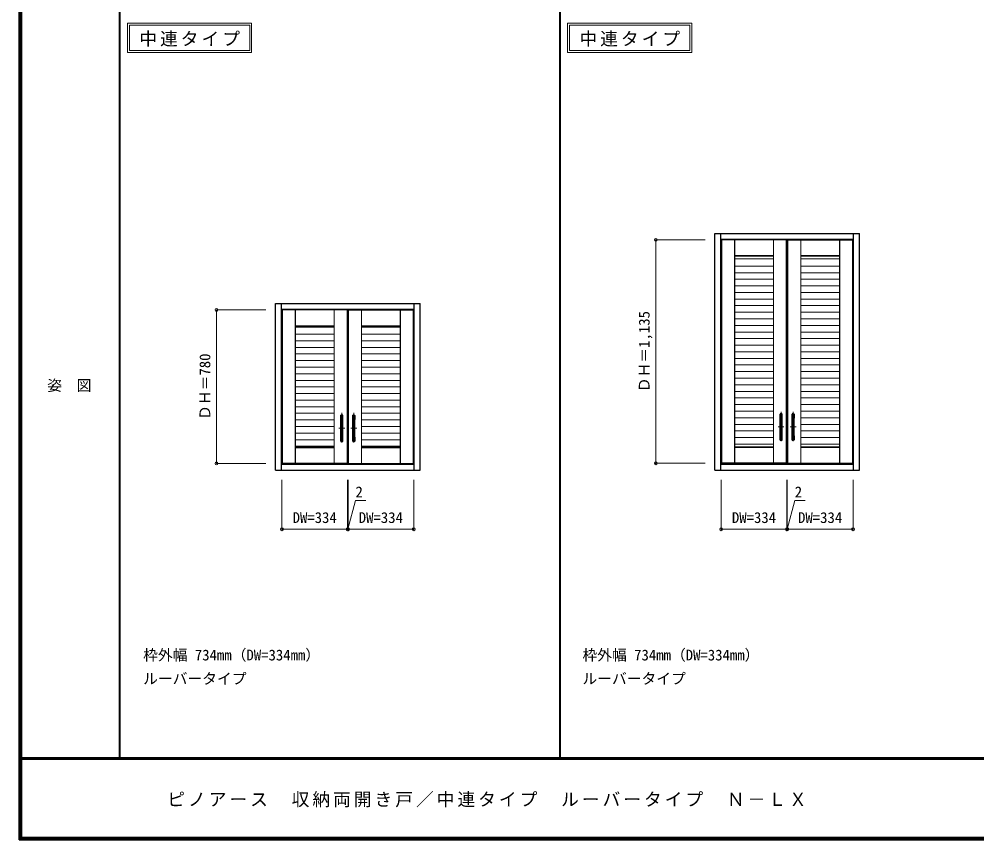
# Model space of a CAD drawing. Units: millimetres, scale not verified. Extents: x -6000 to 5700, y -4205 to 4175.
# Drawn here: x -6000 to -1135, y -4205 to -36 of the extents above; entities that cross this region are included whole.
import ezdxf
from ezdxf.enums import TextEntityAlignment as Align

# ---------------------------------------------------------------- set-up
doc = ezdxf.new("R2010")
doc.units = ezdxf.units.MM
doc.header["$LTSCALE"] = 30
doc.header["$PDMODE"] = 32
doc.header["$PDSIZE"] = 15
doc.linetypes.add('CHAIN1', pattern=[8, 5, -1, 1, -1])
for name, color, linetype, lineweight in [('0-1_通り芯', 4, 'CHAIN1', 9), ('0-2_扉', 3, 'Continuous', 25), ('0-3_仕上げ', 7, 'Continuous', 18), ('0-4_枠', 3, 'Continuous', 25), ('0-7_取手', 7, 'Continuous', 18), ('0-A_文字', 7, 'Continuous', 18), ('0-B_寸法', 7, 'Continuous', 9), ('F-1_枠', 6, 'Continuous', 40)]:
    doc.layers.add(name, color=color, linetype=linetype, lineweight=lineweight)
doc.layers.add('F-A_文字', color=7, linetype='Continuous')
doc.styles.add('ＭＳ ゴシック', font='')
doc.styles.get('ＭＳ ゴシック').set_extended_font_data('MS Gothic')

msp = doc.modelspace()

# ---------------------------------------------------------------- linework, layer by layer
at = {"layer": '0-1_通り芯'}
for p, q in [((-4361.4, -2035.75), (-4361.4, -2189.75)), ((-4299.4, -2035.75), (-4299.4, -2189.75)), ((-2129.8, -2029.75), (-2129.8, -2183.75)), ((-2067.8, -2029.75), (-2067.8, -2183.75)), ((-4346.4, -2112.75), (-4376.4, -2112.75)), ((-4314.4, -2112.75), (-4284.4, -2112.75)), ((-2114.8, -2106.75), (-2144.8, -2106.75)), ((-2082.8, -2106.75), (-2052.8, -2106.75))]:
    msp.add_line(p, q, dxfattribs=at)
at = {"layer": '0-2_扉'}
for p, q in [((-2433.8, -1156.75), (-2433.8, -2291.75)), ((-2099.8, -1156.75), (-2433.8, -1156.75)), ((-2099.8, -1156.75), (-2099.8, -2291.75)), ((-2099.8, -2291.75), (-2099.8, -1156.75)), ((-2097.8, -1156.75), (-2097.8, -2291.75)), ((-2097.8, -1156.75), (-1763.8, -1156.75)), ((-1763.8, -2291.75), (-1763.8, -1156.75)), ((-1763.8, -2291.75), (-1763.8, -1156.75)), ((-4665.4, -1512.75), (-4665.4, -2292.75)), ((-4331.4, -1512.75), (-4665.4, -1512.75)), ((-4331.4, -1512.75), (-4331.4, -2292.75)), ((-4331.4, -2292.75), (-4331.4, -1512.75)), ((-4329.4, -1512.75), (-4329.4, -2292.75)), ((-4329.4, -1512.75), (-3995.4, -1512.75)), ((-3995.4, -2292.75), (-3995.4, -1512.75)), ((-3995.4, -2292.75), (-3995.4, -1512.75)), ((-4331.4, -2292.75), (-4665.4, -2292.75)), ((-4329.4, -2292.75), (-3995.4, -2292.75)), ((-2099.8, -2291.75), (-2433.8, -2291.75)), ((-2097.8, -2291.75), (-1763.8, -2291.75))]:
    msp.add_line(p, q, dxfattribs=at)
at = {"layer": '0-3_仕上げ'}
for p, q in [((-2430.8, -1156.75), (-2430.8, -2291.75)), ((-2365.8, -1156.75), (-2365.8, -2291.75)), ((-2364.8, -2291.75), (-2364.8, -1156.75)), ((-2168.8, -2291.75), (-2168.8, -1156.75)), ((-2167.8, -1156.75), (-2167.8, -2291.75)), ((-2102.8, -1156.75), (-2102.8, -2291.75)), ((-2094.8, -1156.75), (-2094.8, -2291.75)), ((-2029.8, -1156.75), (-2029.8, -2291.75)), ((-2028.8, -2291.75), (-2028.8, -1156.75)), ((-1832.8, -2291.75), (-1832.8, -1156.75)), ((-1831.8, -1156.75), (-1831.8, -2291.75)), ((-1766.8, -1156.75), (-1766.8, -2291.75)), ((-2168.8, -1236.75), (-2364.8, -1236.75)), ((-2364.8, -1239.75), (-2168.8, -1239.75)), ((-2168.8, -1253.97), (-2364.8, -1253.97)), ((-2028.8, -1236.75), (-1832.8, -1236.75)), ((-1832.8, -1239.75), (-2028.8, -1239.75)), ((-2028.8, -1253.97), (-1832.8, -1253.97)), ((-2168.8, -1290.04), (-2364.8, -1290.04)), ((-2028.8, -1290.04), (-1832.8, -1290.04)), ((-2168.8, -1323.54), (-2364.8, -1323.54)), ((-2168.8, -1357.04), (-2364.8, -1357.04)), ((-2028.8, -1323.54), (-1832.8, -1323.54)), ((-2028.8, -1357.04), (-1832.8, -1357.04)), ((-2168.8, -1390.54), (-2364.8, -1390.54)), ((-2028.8, -1390.54), (-1832.8, -1390.54)), ((-2168.8, -1424.04), (-2364.8, -1424.04)), ((-2168.8, -1457.54), (-2364.8, -1457.54)), ((-2028.8, -1424.04), (-1832.8, -1424.04)), ((-2028.8, -1457.54), (-1832.8, -1457.54)), ((-2168.8, -1491.04), (-2364.8, -1491.04)), ((-2028.8, -1491.04), (-1832.8, -1491.04)), ((-4662.4, -1512.75), (-4662.4, -2292.75)), ((-4597.4, -1512.75), (-4597.4, -2292.75)), ((-4596.4, -2292.75), (-4596.4, -1512.75)), ((-4400.4, -2292.75), (-4400.4, -1512.75)), ((-4399.4, -1512.75), (-4399.4, -2292.75)), ((-4334.4, -1512.75), (-4334.4, -2292.75)), ((-4326.4, -1512.75), (-4326.4, -2292.75)), ((-4261.4, -1512.75), (-4261.4, -2292.75)), ((-4260.4, -2292.75), (-4260.4, -1512.75)), ((-4064.4, -2292.75), (-4064.4, -1512.75)), ((-4063.4, -1512.75), (-4063.4, -2292.75)), ((-3998.4, -1512.75), (-3998.4, -2292.75)), ((-2168.8, -1524.54), (-2364.8, -1524.54)), ((-2028.8, -1524.54), (-1832.8, -1524.54)), ((-4400.4, -1592.75), (-4596.4, -1592.75)), ((-4596.4, -1595.75), (-4400.4, -1595.75)), ((-4400.4, -1599.97), (-4596.4, -1599.97)), ((-4260.4, -1592.75), (-4064.4, -1592.75)), ((-4064.4, -1595.75), (-4260.4, -1595.75)), ((-4260.4, -1599.97), (-4064.4, -1599.97)), ((-2168.8, -1558.04), (-2364.8, -1558.04)), ((-2168.8, -1591.54), (-2364.8, -1591.54)), ((-2028.8, -1558.04), (-1832.8, -1558.04)), ((-2028.8, -1591.54), (-1832.8, -1591.54)), ((-4400.4, -1636.04), (-4596.4, -1636.04)), ((-4260.4, -1636.04), (-4064.4, -1636.04)), ((-2168.8, -1625.04), (-2364.8, -1625.04)), ((-2028.8, -1625.04), (-1832.8, -1625.04)), ((-4400.4, -1669.54), (-4596.4, -1669.54)), ((-4260.4, -1669.54), (-4064.4, -1669.54)), ((-2168.8, -1658.54), (-2364.8, -1658.54)), ((-2168.8, -1692.04), (-2364.8, -1692.04)), ((-2028.8, -1658.54), (-1832.8, -1658.54)), ((-2028.8, -1692.04), (-1832.8, -1692.04)), ((-4400.4, -1703.04), (-4596.4, -1703.04)), ((-4400.4, -1736.54), (-4596.4, -1736.54)), ((-4260.4, -1703.04), (-4064.4, -1703.04)), ((-4260.4, -1736.54), (-4064.4, -1736.54)), ((-2168.8, -1725.54), (-2364.8, -1725.54)), ((-2028.8, -1725.54), (-1832.8, -1725.54)), ((-4400.4, -1770.04), (-4596.4, -1770.04)), ((-4260.4, -1770.04), (-4064.4, -1770.04)), ((-2168.8, -1759.04), (-2364.8, -1759.04)), ((-2168.8, -1792.54), (-2364.8, -1792.54)), ((-2028.8, -1759.04), (-1832.8, -1759.04)), ((-2028.8, -1792.54), (-1832.8, -1792.54)), ((-4400.4, -1803.54), (-4596.4, -1803.54)), ((-4400.4, -1837.04), (-4596.4, -1837.04)), ((-4260.4, -1803.54), (-4064.4, -1803.54)), ((-4260.4, -1837.04), (-4064.4, -1837.04)), ((-2168.8, -1826.04), (-2364.8, -1826.04)), ((-2028.8, -1826.04), (-1832.8, -1826.04)), ((-4400.4, -1870.54), (-4596.4, -1870.54)), ((-4260.4, -1870.54), (-4064.4, -1870.54)), ((-2168.8, -1859.54), (-2364.8, -1859.54)), ((-2168.8, -1893.04), (-2364.8, -1893.04)), ((-2028.8, -1859.54), (-1832.8, -1859.54)), ((-2028.8, -1893.04), (-1832.8, -1893.04)), ((-4400.4, -1904.04), (-4596.4, -1904.04)), ((-4400.4, -1937.54), (-4596.4, -1937.54)), ((-4260.4, -1904.04), (-4064.4, -1904.04)), ((-4260.4, -1937.54), (-4064.4, -1937.54)), ((-2168.8, -1926.54), (-2364.8, -1926.54)), ((-2028.8, -1926.54), (-1832.8, -1926.54)), ((-4400.4, -1971.04), (-4596.4, -1971.04)), ((-4260.4, -1971.04), (-4064.4, -1971.04)), ((-2168.8, -1960.04), (-2364.8, -1960.04)), ((-2168.8, -1993.54), (-2364.8, -1993.54)), ((-2028.8, -1960.04), (-1832.8, -1960.04)), ((-2028.8, -1993.54), (-1832.8, -1993.54)), ((-4400.4, -2004.54), (-4596.4, -2004.54)), ((-4400.4, -2038.04), (-4596.4, -2038.04)), ((-4260.4, -2004.54), (-4064.4, -2004.54)), ((-4260.4, -2038.04), (-4064.4, -2038.04)), ((-2168.8, -2027.04), (-2364.8, -2027.04)), ((-2028.8, -2027.04), (-1832.8, -2027.04)), ((-4400.4, -2071.54), (-4596.4, -2071.54)), ((-4260.4, -2071.54), (-4064.4, -2071.54)), ((-2168.8, -2060.54), (-2364.8, -2060.54)), ((-2028.8, -2060.54), (-1832.8, -2060.54)), ((-4400.4, -2105.04), (-4596.4, -2105.04)), ((-4400.4, -2138.54), (-4596.4, -2138.54)), ((-4260.4, -2105.04), (-4064.4, -2105.04)), ((-4260.4, -2138.54), (-4064.4, -2138.54)), ((-2168.8, -2094.04), (-2364.8, -2094.04)), ((-2168.8, -2127.54), (-2364.8, -2127.54)), ((-2028.8, -2094.04), (-1832.8, -2094.04)), ((-2028.8, -2127.54), (-1832.8, -2127.54)), ((-4400.4, -2172.04), (-4596.4, -2172.04)), ((-4260.4, -2172.04), (-4064.4, -2172.04)), ((-2168.8, -2161.04), (-2364.8, -2161.04)), ((-2028.8, -2161.04), (-1832.8, -2161.04)), ((-4400.4, -2205.54), (-4596.4, -2205.54)), ((-4400.4, -2209.75), (-4596.4, -2209.75)), ((-4400.4, -2212.75), (-4596.4, -2212.75)), ((-4260.4, -2205.54), (-4064.4, -2205.54)), ((-4260.4, -2209.75), (-4064.4, -2209.75)), ((-4260.4, -2212.75), (-4064.4, -2212.75)), ((-2168.8, -2194.54), (-2364.8, -2194.54)), ((-2168.8, -2208.75), (-2364.8, -2208.75)), ((-2168.8, -2211.75), (-2364.8, -2211.75)), ((-2028.8, -2194.54), (-1832.8, -2194.54)), ((-2028.8, -2208.75), (-1832.8, -2208.75)), ((-1832.8, -2211.75), (-2028.8, -2211.75))]:
    msp.add_line(p, q, dxfattribs=at)
at = {"layer": '0-4_枠'}
for p, q in [((-2465.8, -1123.75), (-1731.8, -1123.75)), ((-2465.8, -2326.75), (-2465.8, -1123.75)), ((-2435.8, -2326.75), (-2435.8, -1123.75)), ((-2435.8, -1153.75), (-1761.8, -1153.75)), ((-1761.8, -2326.75), (-1761.8, -1123.75)), ((-1731.8, -2326.75), (-1731.8, -1123.75)), ((-4697.4, -1479.75), (-3963.4, -1479.75)), ((-4697.4, -2326.75), (-4697.4, -1479.75)), ((-4667.4, -2326.75), (-4667.4, -1479.75)), ((-3993.4, -2326.75), (-3993.4, -1479.75)), ((-3963.4, -2326.75), (-3963.4, -1479.75)), ((-4667.4, -1509.75), (-3993.4, -1509.75)), ((-4697.4, -2326.75), (-3963.4, -2326.75)), ((-4667.4, -2296.75), (-3993.4, -2296.75)), ((-2465.8, -2326.75), (-1731.8, -2326.75)), ((-2435.8, -2296.75), (-1761.8, -2296.75))]:
    msp.add_line(p, q, dxfattribs=at)
at = {"layer": '0-7_取手', "color": 3, "lineweight": 25}
for p, q in [((-2134.8, -2173.75), (-2134.8, -2041.75)), ((-2125.8, -2040.75), (-2133.8, -2040.75)), ((-2124.8, -2173.75), (-2124.8, -2041.75)), ((-2072.8, -2173.75), (-2072.8, -2041.75)), ((-2071.8, -2040.75), (-2063.8, -2040.75)), ((-2062.8, -2173.75), (-2062.8, -2041.75)), ((-4366.4, -2179.75), (-4366.4, -2047.75)), ((-4357.4, -2046.75), (-4365.4, -2046.75)), ((-4356.4, -2179.75), (-4356.4, -2047.75)), ((-4304.4, -2179.75), (-4304.4, -2047.75)), ((-4303.4, -2046.75), (-4295.4, -2046.75)), ((-4294.4, -2179.75), (-4294.4, -2047.75)), ((-4365.4, -2180.75), (-4357.4, -2180.75)), ((-4295.4, -2180.75), (-4303.4, -2180.75)), ((-2133.8, -2174.75), (-2125.8, -2174.75)), ((-2063.8, -2174.75), (-2071.8, -2174.75))]:
    msp.add_line(p, q, dxfattribs=at)
at = {"layer": '0-7_取手'}
for p, q in [((-4367.4, -2067.75), (-4367.4, -2049.75)), ((-4355.4, -2067.75), (-4355.4, -2049.75)), ((-4305.4, -2067.75), (-4305.4, -2049.75)), ((-4293.4, -2067.75), (-4293.4, -2049.75)), ((-2135.8, -2061.75), (-2135.8, -2043.75)), ((-2123.8, -2061.75), (-2123.8, -2043.75)), ((-2073.8, -2061.75), (-2073.8, -2043.75)), ((-2061.8, -2061.75), (-2061.8, -2043.75)), ((-4367.4, -2177.75), (-4367.4, -2159.75)), ((-4355.4, -2177.75), (-4355.4, -2159.75)), ((-4305.4, -2177.75), (-4305.4, -2159.75)), ((-4293.4, -2177.75), (-4293.4, -2159.75)), ((-2135.8, -2171.75), (-2135.8, -2153.75)), ((-2123.8, -2171.75), (-2123.8, -2153.75)), ((-2073.8, -2171.75), (-2073.8, -2153.75)), ((-2061.8, -2171.75), (-2061.8, -2153.75))]:
    msp.add_line(p, q, dxfattribs=at)
for centre, start, end in [((-2134.8, -2043.75), 90, 180), ((-2124.8, -2043.75), 0, 90), ((-2072.8, -2043.75), 90, 180), ((-2062.8, -2043.75), 0, 90), ((-4366.4, -2049.75), 90, 180), ((-4366.4, -2067.75), 180, 270), ((-4356.4, -2049.75), 0, 90), ((-4356.4, -2067.75), 270, 0), ((-4304.4, -2049.75), 90, 180), ((-4304.4, -2067.75), 180, 270), ((-4294.4, -2049.75), 0, 90), ((-4294.4, -2067.75), 270, 0), ((-2134.8, -2061.75), 180, 270), ((-2124.8, -2061.75), 270, 0), ((-2072.8, -2061.75), 180, 270), ((-2062.8, -2061.75), 270, 0), ((-4366.4, -2159.75), 90, 180), ((-4366.4, -2177.75), 180, 270), ((-4356.4, -2159.75), 0, 90), ((-4356.4, -2177.75), 270, 0), ((-4304.4, -2159.75), 90, 180), ((-4304.4, -2177.75), 180, 270), ((-4294.4, -2159.75), 0, 90), ((-4294.4, -2177.75), 270, 0), ((-2134.8, -2153.75), 90, 180), ((-2134.8, -2171.75), 180, 270), ((-2124.8, -2153.75), 0, 90), ((-2124.8, -2171.75), 270, 0), ((-2072.8, -2153.75), 90, 180), ((-2072.8, -2171.75), 180, 270), ((-2062.8, -2153.75), 0, 90), ((-2062.8, -2171.75), 270, 0)]:
    msp.add_arc(centre, 1, start, end, dxfattribs=at)
at = {"layer": '0-7_取手', "color": 3, "lineweight": 25}
for centre, start, end in [((-2133.8, -2041.75), 90, 180), ((-2125.8, -2041.75), 0, 90), ((-2071.8, -2041.75), 90, 180), ((-2063.8, -2041.75), 0, 90), ((-4365.4, -2047.75), 90, 180), ((-4357.4, -2047.75), 0, 90), ((-4303.4, -2047.75), 90, 180), ((-4295.4, -2047.75), 0, 90), ((-4365.4, -2179.75), 180, 270), ((-4357.4, -2179.75), 270, 0), ((-4303.4, -2179.75), 180, 270), ((-4295.4, -2179.75), 270, 0), ((-2133.8, -2173.75), 180, 270), ((-2125.8, -2173.75), 270, 0), ((-2071.8, -2173.75), 180, 270), ((-2063.8, -2173.75), 270, 0)]:
    msp.add_arc(centre, 1, start, end, dxfattribs=at)
at = {"layer": '0-A_文字'}
for p, q in [((-5450, -55.5), (-5450, -205.5)), ((-5440, -65.5), (-5440, -195.5)), ((-5440, -65.5), (-4828.97, -65.5)), ((-4828.97, -65.5), (-4828.97, -195.5)), ((-3214, -55.5), (-3214, -205.5)), ((-3204, -65.5), (-3204, -195.5)), ((-3204, -65.5), (-2592.97, -65.5)), ((-2592.97, -65.5), (-2592.97, -195.5)), ((-5450, -205.5), (-4818.97, -205.5)), ((-5440, -195.5), (-4828.97, -195.5)), ((-3214, -205.5), (-2582.97, -205.5)), ((-3204, -195.5), (-2592.97, -195.5))]:
    msp.add_line(p, q, dxfattribs=at)
for points in [[(-5450, -55.5), (-4818.97, -55.5), (-4818.97, -205.5)], [(-3214, -55.5), (-2582.97, -55.5), (-2582.97, -205.5)]]:
    msp.add_lwpolyline(points, dxfattribs=at)
at = {"layer": '0-B_寸法', "color": 4}
for p, q in [((-2765.8, -1156.75), (-2765.8, -2291.75)), ((-2765.8, -1156.75), (-2515.8, -1156.75)), ((-4997.4, -1512.75), (-4997.4, -2292.75)), ((-4997.4, -1512.75), (-4747.4, -1512.75)), ((-4997.4, -2292.75), (-4747.4, -2292.75)), ((-2765.8, -2291.75), (-2515.8, -2291.75)), ((-4665.4, -2626.75), (-4665.4, -2376.75)), ((-4331.4, -2626.75), (-4331.4, -2376.75)), ((-2433.8, -2626.75), (-2433.8, -2376.75)), ((-2099.8, -2626.75), (-2099.8, -2376.75)), ((-4665.4, -2626.75), (-4331.4, -2626.75)), ((-2433.8, -2626.75), (-2099.8, -2626.75))]:
    msp.add_line(p, q, dxfattribs=at)
for points in [[(-4331.4, -2626.75), (-4329.4, -2626.75), (-4329.4, -2376.75)], [(-4329.4, -2626.75), (-3995.4, -2626.75), (-3995.4, -2376.75)], [(-2099.8, -2626.75), (-2097.8, -2626.75), (-2097.8, -2376.75)], [(-2097.8, -2626.75), (-1763.8, -2626.75), (-1763.8, -2376.75)], [(-4330.4, -2626.75), (-4291.43, -2481.3), (-4239.49, -2481.3)], [(-2098.8, -2626.75), (-2059.83, -2481.3), (-2007.89, -2481.3)]]:
    msp.add_lwpolyline(points, dxfattribs=at)
at = {"layer": '0-B_寸法'}
for p in [(-2765.8, -1156.75), (-4997.4, -1512.75), (-4997.4, -2292.75), (-2765.8, -2291.75), (-4665.4, -2626.75), (-4331.4, -2626.75), (-4329.4, -2626.75), (-3995.4, -2626.75), (-2433.8, -2626.75), (-2099.8, -2626.75), (-2097.8, -2626.75), (-1763.8, -2626.75)]:
    msp.add_point(p, dxfattribs=at)
at = {"layer": 'F-1_枠'}
for p, q in [((-6000, 4175), (-6000, -4205)), ((-5995, 4175), (-5995, -4205)), ((-5990, 4175), (-5990, -4205)), ((-5490, 4175), (-5490, -3790)), ((-3254, 4175), (-3254, -3790)), ((5700, -3790), (-6000, -3790)), ((5700, -3795), (-6000, -3795)), ((5700, -4195), (-6000, -4195)), ((5700, -4200), (-6000, -4200)), ((5700, -4205), (-6000, -4205))]:
    msp.add_line(p, q, dxfattribs=at)

# ---------------------------------------------------------------- texts
at = {"layer": '0-A_文字', "style": 'ＭＳ ゴシック'}
for s, p in [('枠外幅 734mm（DW=334mm）', (-5370, -3310)), ('枠外幅 734mm（DW=334mm）', (-3138.4, -3310)), ('ルーバータイプ', (-5370, -3430)), ('ルーバータイプ', (-3138.4, -3430))]:
    msp.add_text(s, height=54.99, dxfattribs=at).set_placement(p, align=Align.BOTTOM_LEFT)
at = {"layer": '0-A_文字', "char_height": 65.98, "attachment_point": 7, "style": 'ＭＳ ゴシック'}
for insert in [(-5389.48, -175.5), (-3153.48, -175.5)]:
    msp.add_mtext('\\T1.17;中連タイプ', dxfattribs=dict(at, insert=insert))
at = {"layer": '0-B_寸法', "style": 'ＭＳ ゴシック'}
for s, p in [('ＤＨ＝1,135', (-2780.8, -1930.5)), ('ＤＨ＝780', (-5012.4, -2071.5))]:
    msp.add_text(s, height=54.99, rotation=90, dxfattribs=at).set_placement(p, align=Align.BOTTOM_LEFT)
for s, p in [('2', (-4291.43, -2481.3)), ('2', (-2059.83, -2481.3)), ('DW=334', (-4610.9, -2611.75)), ('DW=334', (-4274.9, -2611.75)), ('DW=334', (-2379.3, -2611.75)), ('DW=334', (-2043.3, -2611.75))]:
    msp.add_text(s, height=54.99, dxfattribs=at).set_placement(p, align=Align.BOTTOM_LEFT)
at = {"layer": 'F-A_文字', "style": 'ＭＳ ゴシック'}
msp.add_text('姿\u3000図', height=54.99, dxfattribs=at).set_placement((-5857.5, -1940.25), align=Align.BOTTOM_LEFT)
at = {"layer": 'F-A_文字', "insert": (-5247.55, -4040), "char_height": 65.98, "attachment_point": 7, "style": 'ＭＳ ゴシック'}
msp.add_mtext('\\T1.17;ピノアース\u3000収納両開き戸／中連タイプ\u3000ルーバータイプ\u3000Ｎ－ＬＸ', dxfattribs=at)

doc.saveas('drawing.dxf')
